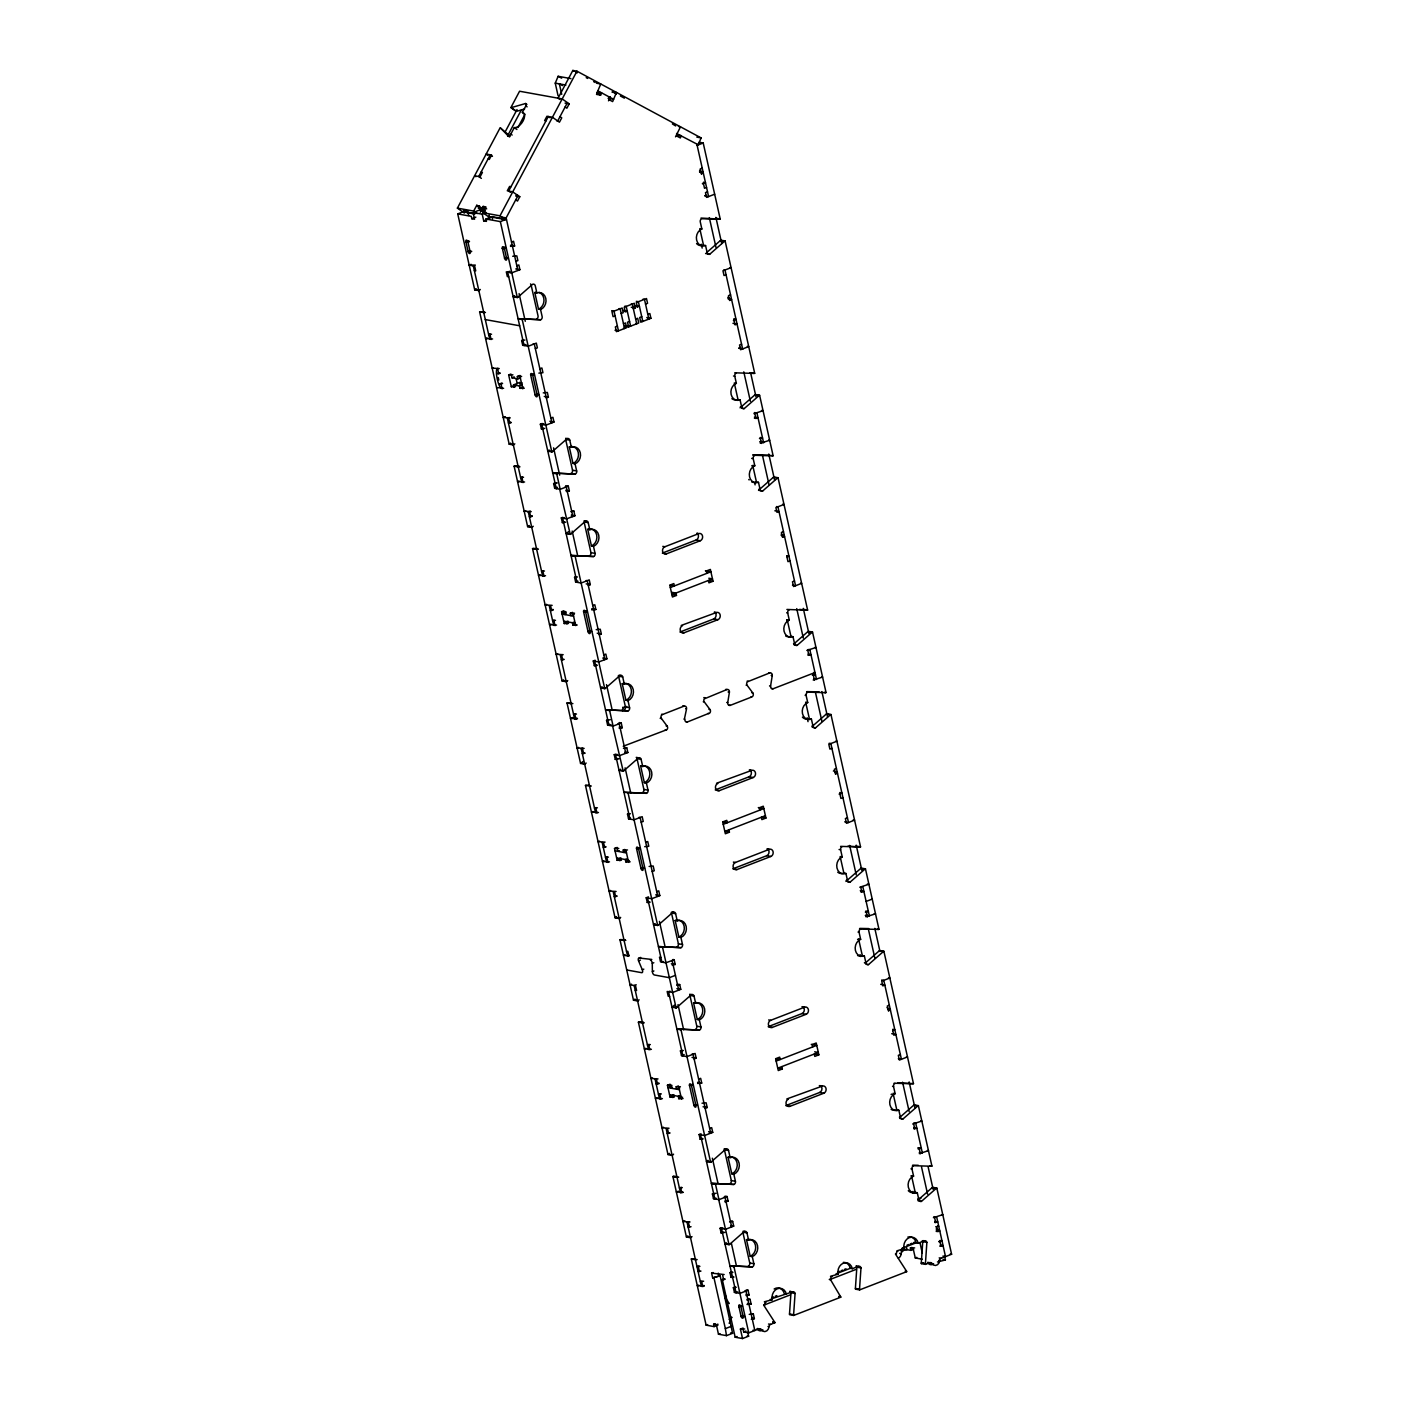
<?xml version="1.0" encoding="UTF-8"?>
<svg xmlns="http://www.w3.org/2000/svg" width="1409" height="1409" viewBox="0 0 1409 1409"><rect width="100%" height="100%" fill="white"/><g stroke="black" fill="none" stroke-linecap="round" stroke-linejoin="round"><path stroke-width="1.5" d="M829.267 1279.478L830.553 1279.724L840.521 1296.562A2.501 2.078 -79.8 0 1 840.75 1297.196L793.69 1315.442L789.568 1314.685A2.501 2.078 -79.8 0 1 789.498 1313.981L790.96 1292.705A2.501 2.078 -79.8 0 0 790.167 1291.401M793.69 1315.442A2.501 2.078 -79.8 0 1 793.619 1314.72L795.081 1293.462A2.501 2.078 -79.8 0 0 792.527 1291.877L789.692 1291.366M895.419 1253.992L906.427 1271.024A2.501 2.078 -79.8 0 1 906.656 1271.675L859.596 1289.904L855.474 1289.165A2.501 2.078 -79.8 0 1 855.404 1288.442L856.848 1267.184A2.501 2.078 -79.8 0 0 856.232 1266.004M859.596 1289.904A2.501 2.078 -79.8 0 1 859.525 1289.2L860.987 1267.924A2.501 2.078 -79.8 0 0 858.416 1266.339L856.355 1265.969M918.228 1199.834L932.142 1187.646A2.501 2.078 -79.8 0 1 932.688 1187.329L936.826 1188.069L951.603 1254.257L941.247 1258.272A2.501 2.078 -79.8 0 0 939.68 1260.579A5.02 4.157 -79.8 0 1 932.036 1263.556A2.501 2.078 -79.8 0 0 929.764 1262.711L925.484 1264.366L921.363 1263.626A2.501 2.078 -79.8 0 1 921.292 1262.922L922.754 1241.646A2.501 2.078 -79.8 0 0 922.279 1240.642M925.484 1264.366A2.501 2.078 -79.8 0 1 925.431 1263.662L926.875 1242.386A2.501 2.078 -79.8 0 0 924.322 1240.818L923.282 1240.624M813.944 672.357L814.966 672.551L773.171 688.737A2.501 2.078 -79.8 0 1 770.582 686.06L772.238 675.633A2.501 2.078 -79.8 0 0 769.649 672.956L747.404 681.815A2.501 2.078 -79.8 0 0 747.069 685.232L752.829 692.946A2.501 2.078 -79.8 0 1 752.247 696.768L730.32 705.345A2.501 2.078 -79.8 0 1 727.731 702.668L729.404 692.224A2.501 2.078 -79.8 0 0 726.938 689.512L704.201 698.917A2.501 2.078 -79.8 0 0 704.148 701.717L710.154 709.766A2.501 2.078 -79.8 0 1 709.837 712.954L687.363 721.989A2.501 2.078 -79.8 0 1 684.897 719.259L684.122 719.118M596.694 93.963L597.469 92.096L601.59 92.853L600.621 95.125L596.5 94.385M558.052 95.706L555.252 83.149L558.14 76.297L570.927 78.605M609.886 97.291L608.917 99.581L612.633 101.589L616.49 92.448L612.122 92.272M608.512 100.832L610.203 96.834M559.813 99.423L558.07 98.19L572.829 70.45L576.95 71.19L701.118 137.906L698.23 144.775L676.567 133.485M474.851 214.045L462.645 211.826L457.397 208.127L500.142 127.779L510.128 136.197M505.373 131.495L517.033 109.567M507.557 135.898L521.171 110.307M500.477 127.937L508.297 136.039A2.501 1.303 -54.8 0 0 510.815 134.119L514.285 127.62A8.771 4.562 -54.8 0 0 523.126 120.892A8.771 4.562 -54.8 0 0 522.352 112.438L525.821 105.922A2.501 1.303 -54.8 0 0 525.592 103.509L511.291 107.612L516.539 111.329L524.588 109.004M517.913 127.567L524.993 114.288L522.352 112.438M457.397 208.127L473.671 211.068L476.77 205.274L484.766 209.465M483.622 211.632L478.373 207.933L479.518 205.767M480.258 212.283L482.019 208.972L476.77 205.274M478.373 207.933L482.037 208.585L483.181 206.418L485.929 206.929L482.847 212.724L488.095 216.44L505.267 219.54L518.036 195.499L516.328 195.182M482.847 212.724L500.001 215.824L576.95 71.19M567.44 102.646L557.7 120.963L556.661 120.769M512.453 191.73L519.798 196.732L517.49 201.064L515.729 199.831M516.099 111.346L510.851 107.648L519.569 91.233L562.191 98.929L569.183 103.879L566.876 108.211L565.132 106.978M684.387 719.171L686.553 708.833A2.501 2.078 -79.8 0 0 683.964 706.156L662.054 714.715A2.501 2.078 -79.8 0 0 661.385 718.431L667.232 726.251A2.501 2.078 -79.8 0 1 666.897 729.668L623.236 746.242M473.477 213.305L463.808 211.544L457.731 213.904L474.71 289.867A2.501 2.078 -79.8 0 0 475.256 289.55L476.189 288.722M474.71 289.867L478.831 290.606A2.501 2.078 -79.8 0 0 479.377 290.289L480.31 289.479M522.845 319.42A2.501 2.078 -79.8 0 0 522.228 319.544L518.107 318.804A2.501 2.078 -79.8 0 1 518.706 318.681L540.651 319.755A2.501 2.078 -79.8 0 0 542.148 316.602L540.563 309.504A8.771 7.292 -79.8 0 0 545.811 298.461A8.771 7.292 -79.8 0 0 536.864 292.931L535.279 285.833A2.501 2.078 -79.8 0 0 532.708 284.248L517.878 297.246A2.501 2.078 -79.8 0 1 517.314 297.563L513.193 296.823A2.501 2.078 -79.8 0 0 513.757 296.489L514.69 295.679M706.525 252.704L720.422 240.516A2.519 2.078 -79.8 0 1 720.985 240.199L725.107 240.939L754.696 373.297A2.501 2.078 -79.8 0 1 754.097 373.42L734.723 372.804M705.592 253.514L709.713 254.254L724.543 241.256A2.519 2.078 -79.8 0 1 725.107 240.939M483.551 311.776L480.222 311.724A2.501 2.078 -79.8 0 0 479.624 311.847L509.195 444.205A2.501 2.078 -79.8 0 0 509.759 443.888L510.692 443.078M509.195 444.205L513.334 444.945A2.501 2.078 -79.8 0 0 513.88 444.628L514.813 443.817M557.33 473.759A2.501 2.078 -79.8 0 0 556.731 473.882L552.61 473.142A2.501 2.078 -79.8 0 1 553.209 473.019L575.154 474.111A2.501 2.078 -79.8 0 0 576.651 470.941L575.066 463.843A8.771 7.292 -79.8 0 0 580.314 452.8A8.771 7.292 -79.8 0 0 571.367 447.269L569.764 440.172A2.501 2.078 -79.8 0 0 567.211 438.586L552.381 451.584A2.501 2.078 -79.8 0 1 551.817 451.902L547.696 451.162A2.501 2.078 -79.8 0 0 548.26 450.827L549.175 450.017M519.164 466.15L514.725 466.062A2.501 2.078 -79.8 0 0 514.109 466.185L527.635 526.649A2.501 2.078 -79.8 0 0 528.181 526.332L529.115 525.504M527.635 526.649L531.757 527.389A2.501 2.078 -79.8 0 0 532.32 527.072L533.236 526.262M575.77 556.203A2.501 2.078 -79.8 0 0 575.154 556.326L571.032 555.586A2.501 2.078 -79.8 0 1 571.649 555.463L593.576 556.537A2.501 2.078 -79.8 0 0 595.074 553.385L593.488 546.287A8.771 7.292 -79.8 0 0 598.737 535.244A8.771 7.292 -79.8 0 0 589.79 529.714L588.205 522.616A2.501 2.078 -79.8 0 0 585.651 521.031L570.804 534.029A2.501 2.078 -79.8 0 1 570.258 534.346L566.119 533.606A2.501 2.078 -79.8 0 0 566.682 533.271L568.532 531.651M740.095 407.853L754.925 394.855A2.501 2.078 -79.8 0 1 755.488 394.538L759.61 395.277L773.118 455.741A2.501 2.078 -79.8 0 1 772.519 455.864L753.163 455.248M741.891 408.187L744.216 408.592L759.046 395.612A2.501 2.078 -79.8 0 1 759.61 395.277M758.518 490.297L773.347 477.299A2.501 2.078 -79.8 0 1 773.911 476.982L778.032 477.721L807.621 610.079A2.501 2.078 -79.8 0 1 807.022 610.203L786.891 609.445M758.782 490.35L762.639 491.036L777.486 478.038A2.501 2.078 -79.8 0 1 778.032 477.721M537.604 548.594L533.148 548.506A2.501 2.078 -79.8 0 0 532.549 548.629L562.121 680.987A2.501 2.078 -79.8 0 0 562.684 680.67L563.618 679.86M562.121 680.987L566.259 681.727A2.501 2.078 -79.8 0 0 566.805 681.41L567.739 680.6M610.256 710.541A2.501 2.078 -79.8 0 0 609.657 710.664L605.535 709.925A2.501 2.078 -79.8 0 1 606.134 709.801L628.079 710.893A2.501 2.078 -79.8 0 0 629.576 707.723L627.991 700.625A8.771 7.292 -79.8 0 0 633.24 689.582A8.771 7.292 -79.8 0 0 624.293 684.052L622.708 676.954A2.501 2.078 -79.8 0 0 620.136 675.369L605.306 688.367A2.501 2.078 -79.8 0 1 604.743 688.684L600.621 687.944A2.501 2.078 -79.8 0 0 601.185 687.61L602.101 686.799M570.98 702.915L567.651 702.844A2.501 2.078 -79.8 0 0 567.034 702.968L580.561 763.431A2.501 2.078 -79.8 0 0 581.107 763.097L582.974 761.476M580.561 763.431L584.682 764.171A2.501 2.078 -79.8 0 0 585.246 763.854L586.162 763.044M646.502 793.32L624.574 792.245A2.501 2.078 -79.8 0 0 623.958 792.369L646.502 793.32A2.501 2.078 -79.8 0 0 648.017 790.167L646.414 783.069A8.771 7.292 -79.8 0 0 651.663 772.026A8.771 7.292 -79.8 0 0 642.715 766.496L641.13 759.398A2.501 2.078 -79.8 0 0 638.576 757.813L623.729 770.811A2.501 2.078 -79.8 0 1 623.183 771.128L619.044 770.388A2.501 2.078 -79.8 0 0 619.608 770.054L620.541 769.244M793.954 643.825L807.85 631.637A2.501 2.078 -79.8 0 1 808.414 631.32L812.535 632.06L826.044 692.524A2.501 2.078 -79.8 0 1 825.445 692.647L806.6 692.118M794.042 644.829L797.142 645.375L811.971 632.394A2.501 2.078 -79.8 0 1 812.535 632.06M812.377 726.269L826.273 714.081A2.501 2.078 -79.8 0 1 826.836 713.764L830.958 714.504L860.547 846.862A2.501 2.078 -79.8 0 1 859.948 846.985L840.592 846.369M812.218 727.22L815.564 727.819L830.412 714.821A2.501 2.078 -79.8 0 1 830.958 714.504M589.42 785.341L586.074 785.289A2.501 2.078 -79.8 0 0 585.475 785.412L615.064 917.77A2.501 2.078 -79.8 0 0 615.61 917.453L616.543 916.625M615.064 917.77L619.185 918.509A2.501 2.078 -79.8 0 0 619.731 918.192L620.664 917.382M663.199 947.324A2.501 2.078 -79.8 0 0 662.582 947.447L658.461 946.707A2.501 2.078 -79.8 0 1 659.06 946.584L681.005 947.676A2.501 2.078 -79.8 0 0 682.502 944.506L680.917 937.408A8.771 7.292 -79.8 0 0 686.165 926.365A8.771 7.292 -79.8 0 0 677.218 920.834L675.633 913.736A2.501 2.078 -79.8 0 0 673.062 912.151L658.232 925.149A2.501 2.078 -79.8 0 1 657.668 925.466L653.547 924.727A2.501 2.078 -79.8 0 0 654.111 924.392L655.044 923.582M625.032 939.715L620.576 939.627A2.501 2.078 -79.8 0 0 619.978 939.75L633.486 1000.214A2.501 2.078 -79.8 0 0 634.05 999.879L634.966 999.069M633.486 1000.214L637.608 1000.954A2.501 2.078 -79.8 0 0 638.171 1000.637L639.087 999.826M681.621 1029.768A2.501 2.078 -79.8 0 0 681.023 1029.891L676.901 1029.151A2.501 2.078 -79.8 0 1 677.5 1029.028L699.428 1030.102A2.501 2.078 -79.8 0 0 700.942 1026.95L699.34 1019.852A8.771 7.292 -79.8 0 0 704.588 1008.809A8.771 7.292 -79.8 0 0 695.641 1003.278L694.056 996.181A2.501 2.078 -79.8 0 0 691.502 994.595L676.655 1007.594A2.501 2.078 -79.8 0 1 676.109 1007.911L671.987 1007.171A2.501 2.078 -79.8 0 0 672.533 1006.836L674.4 1005.216M845.946 881.418L860.776 868.42A2.501 2.078 -79.8 0 1 861.339 868.103L865.461 868.842L878.969 929.306A2.501 2.078 -79.8 0 1 878.371 929.429L859.525 928.901M847.496 881.699L850.067 882.157L864.897 869.177A2.501 2.078 -79.8 0 1 865.461 868.842M865.302 963.051L879.216 950.864A2.501 2.078 -79.8 0 1 879.762 950.547L883.883 951.286L913.472 1083.644A2.501 2.078 -79.8 0 1 912.873 1083.768L894.028 1083.239M865.919 964.143L868.49 964.601L883.337 951.603A2.501 2.078 -79.8 0 1 883.883 951.286M643.455 1022.159L638.999 1022.071A2.501 2.078 -79.8 0 0 638.4 1022.194L667.989 1154.552A2.501 2.078 -79.8 0 0 668.535 1154.235L669.469 1153.407M667.989 1154.552L672.111 1155.292A2.501 2.078 -79.8 0 0 672.657 1154.975L673.59 1154.165M716.124 1184.106A2.501 2.078 -79.8 0 0 715.508 1184.229L711.386 1183.49A2.501 2.078 -79.8 0 1 712.003 1183.366L733.93 1184.458A2.501 2.078 -79.8 0 0 735.428 1181.288L733.842 1174.19A8.771 7.292 -79.8 0 0 739.091 1163.147A8.771 7.292 -79.8 0 0 730.144 1157.617L728.559 1150.519A2.501 2.078 -79.8 0 0 726.005 1148.934L711.158 1161.932A2.501 2.078 -79.8 0 1 710.612 1162.249L706.473 1161.509A2.501 2.078 -79.8 0 0 707.036 1161.175L707.97 1160.364M676.831 1176.48L673.502 1176.409A2.501 2.078 -79.8 0 0 672.903 1176.533L686.412 1236.996A2.501 2.078 -79.8 0 0 686.976 1236.662L687.891 1235.852M686.412 1236.996L690.533 1237.736A2.501 2.078 -79.8 0 0 691.097 1237.419L692.013 1236.609M734.547 1266.55A2.501 2.078 -79.8 0 0 733.948 1266.673L729.827 1265.934A2.501 2.078 -79.8 0 1 730.426 1265.81L752.371 1266.885A2.501 2.078 -79.8 0 0 753.868 1263.732L752.283 1256.634A8.771 7.292 -79.8 0 0 757.531 1245.591A8.771 7.292 -79.8 0 0 748.566 1240.061L746.981 1232.963A2.501 2.078 -79.8 0 0 744.428 1231.378L729.598 1244.376A2.501 2.078 -79.8 0 1 729.034 1244.693L724.913 1243.953A2.501 2.078 -79.8 0 0 725.459 1243.619L726.392 1242.808M899.805 1117.39L913.701 1105.202A2.501 2.078 -79.8 0 1 914.265 1104.885L918.386 1105.625L931.913 1166.088A2.501 2.078 -79.8 0 1 931.296 1166.212L912.451 1165.683M899.647 1118.341L902.993 1118.94L917.84 1105.959A2.501 2.078 -79.8 0 1 918.386 1105.625M918.069 1200.785L921.433 1201.384L936.263 1188.386A2.501 2.078 -79.8 0 1 936.826 1188.069M622.584 710.823A2.501 2.078 -79.8 0 1 623.553 707.758L626.723 706.455M457.731 213.904L471.275 216.352L471.804 218.73L474.551 219.223L473.054 212.53L479.148 210.17L484.643 211.174M473.054 212.53L482.213 214.186L486.281 212.618M471.804 218.73L475.855 217.145M485.929 219.011L492.023 216.651L506.43 219.24L500.354 221.6L485.929 219.011L486.457 221.372L483.71 220.878L482.213 214.186M483.71 220.878L489.804 218.518L489.046 215.172M697.138 145.356L703.214 142.996L720.193 218.959A2.501 2.078 -79.8 0 1 719.594 219.082L701.77 218.747A2.501 2.078 -79.8 0 0 700.273 221.9L701.858 228.998A8.771 7.292 -79.8 0 0 696.61 240.041A8.771 7.292 -79.8 0 0 705.574 245.571L707.159 252.669A2.501 2.078 -79.8 0 0 709.713 254.254M468.581 240.675L465.921 241.714L468.14 251.683A1.885 0.933 68.8 0 0 469.549 253.532A1.885 0.933 68.8 0 0 470.183 251.947L471.716 251.366L468.14 251.683L470.025 250.837M467.982 242.084L469.496 241.485L465.939 241.82A1.885 0.933 68.8 0 1 466.555 240.129A1.885 0.933 68.8 0 1 467.982 242.084L470.201 252.052M511.52 242.049L513.563 241.256L514.62 245.994L510.498 246.416M702.228 168.164L700.203 168.957L701.629 174.293M508.138 257.935L506.624 258.534A1.885 0.933 68.8 0 1 505.99 260.119A1.885 0.933 68.8 0 1 504.563 258.164L502.344 248.283L505.021 247.262M699.516 171.898L700.66 171.458L699.674 171.951M506.465 257.424L504.563 258.164L506.641 258.64L504.422 248.671A1.885 0.933 68.8 0 0 502.978 246.698A1.885 0.933 68.8 0 0 502.344 248.283L504.915 247.42M504.422 248.671L505.937 248.072M702.721 171.828L701.206 172.426A1.885 0.933 68.8 0 0 699.586 170.454M701.259 173.677L703.302 172.884L701.242 172.514M475.326 265.086L469.179 265.121L471.205 264.346M504.581 258.27L506.606 257.477M515.853 261.387L517.878 260.595L516.821 255.874L512.7 256.279M706.543 187.503L704.518 188.278L703.461 183.557L705.504 182.765L703.443 182.377M516.821 265.737L518.847 264.945L519.903 269.683L511.802 272.818L507.663 272.078L524.078 345.522L526.103 344.729M707.512 191.835L705.486 192.628L706.543 197.366L714.662 194.213M507.663 272.078L509.688 271.285M704.958 195.64L705.979 195.235M490.173 333.986L488.659 334.567L491.547 334.232M487.109 337.966L485.594 338.565L492.604 338.97M491.23 338.724L489.716 339.305L473.301 265.861M535.35 348.639L537.375 347.847L536.318 343.109L528.216 346.262L522.704 345.275L521.647 340.538L523.179 339.939M524.923 340.045L521.647 340.538M522.704 345.275L524.993 344.377M730.056 267.463L731.077 267.657L722.958 270.792L724.032 275.53L726.058 274.755M615.099 315.863L613.074 316.655L612.017 311.917L622.162 307.99L623.218 312.728L621.193 313.502M633.363 308.8L635.389 308.007L634.332 303.27L624.187 307.197L625.244 311.935L627.269 311.16L623.148 310.403M633.293 306.475L639.439 306.44L635.318 305.7M645.533 304.08L647.559 303.287L646.502 298.549L636.357 302.495L637.414 307.215M499.226 368.559L492.199 368.154L493.344 367.714M497.853 368.313C493.89 368.524 498.945 390.98 502.256 388.039M617.389 326.131L615.363 326.923L616.42 331.643L626.565 327.716L625.508 322.978L623.482 323.771M629.576 321.411L627.533 322.203L628.59 326.941L638.735 323.013L637.678 318.275L635.653 319.05M641.747 316.69L639.721 317.483L640.778 322.221L650.923 318.293L649.848 313.555L647.823 314.348M499.667 372.751L497.395 373.632L500.283 373.297M515.571 386.665L511.308 386.753L508.649 374.917L510.939 374.037M508.649 374.917L512.929 374.829M511.414 375.41L511.943 377.788L514.215 376.89M520.555 377.823L517.896 378.862L517.367 376.485L520.027 375.463M501.956 383.019L499.684 383.9L502.573 383.565M539.858 368.771L541.884 367.978L542.941 372.716L538.854 373.121M730.549 294.868L728.523 295.661L729.58 300.399L731.606 299.606L729.545 299.236A1.885 0.933 68.8 0 0 727.766 297.334M517.367 376.485L521.629 376.397M497.377 387.598L503.629 388.303M533.359 374.089L530.7 375.111L535.103 394.837A1.885 0.933 68.8 0 0 536.547 396.81A1.885 0.933 68.8 0 0 537.181 395.224L532.761 375.481A1.885 0.933 68.8 0 0 531.334 373.526A1.885 0.933 68.8 0 0 530.7 375.111L534.275 374.9M727.872 298.726L729.017 298.285M731.077 298.655L729.545 299.236L729.827 300.469M514.056 387.246L513.528 384.886L519.604 382.526L522.211 383.001M511.308 386.753L516.258 384.833M513.528 384.886L519.481 385.96L522.14 384.939M519.481 385.96L520.009 388.338L523.443 386.999M520.009 388.338L524.289 388.232M537.393 393.956L535.103 394.837L538.696 394.626M546.375 397.972L548.4 397.179L547.344 392.442L543.258 392.864M505.25 416.712L503.224 417.487L510.252 417.892M509.389 417.451L507.363 418.226L521.682 482.354L523.215 481.772M510.692 422.084L508.42 422.964L511.308 422.63M550.884 418.103L552.909 417.311L553.966 422.048L545.847 425.183L540.351 424.197L541.408 428.935L544.684 428.442M741.574 344.201L739.549 344.994L740.606 349.731L748.725 346.579L747.351 346.332M540.351 424.197L542.254 423.457M543.751 423.651L541.725 424.444L556.326 488.624M739.021 348.005L740.535 347.407M541.408 428.935L543.31 428.195M522.528 476.894L520.625 477.633L523.532 477.281M519.093 481.033L517.561 481.614L524.588 482.019M566.295 491.512L569.359 490.913L568.303 486.175L560.183 489.31L554.688 488.324L553.631 483.586L555.903 482.706M557.277 482.952L553.631 483.586M554.688 488.324L557.348 487.285M556.062 488.571L557.577 487.99M753.921 413.665L763.062 410.706L761.512 410.442M754.449 418.314L758.024 417.804L754.414 417.152M524.43 511.256L525.698 510.622M528.04 511.907L530.33 511.168M524.183 511.22L531.211 511.626M532.021 515.659L529.361 516.698L532.267 516.363M566.541 518.864L574.907 515.764L573.85 511.027L570.804 511.643M759.469 438.534L762.533 437.935L760.208 437.512M565.643 522.175L562.367 522.651L561.31 517.913L562.825 517.332M564.199 517.579L562.667 518.177L577.003 582.304M759.962 441.721L760.983 441.334M760.279 443.219L769.666 440.312L768.645 440.119M562.367 522.651L564.269 521.911M543.099 570.768L541.584 571.349L544.473 571.015M540.034 574.749L538.52 575.348L545.53 575.753M588.275 585.422L590.301 584.629L589.244 579.892L581.142 583.044L575.629 582.058L574.573 577.32L576.105 576.721M577.479 576.968L574.573 577.32M662.811 546.375L664.872 546.745L698.688 533.641A3.769 3.117 -79.8 0 1 702.527 536.019A3.769 3.117 -79.8 0 1 700.273 540.739L666.457 553.843L662.846 553.191M575.629 582.058L577.919 581.16M782.629 504.193L784.003 504.44L775.901 507.575L776.958 512.312L778.983 511.537L774.862 510.78M662.336 553.103L696.152 539.999L700.273 540.739M546.657 604.355L545.124 604.937L552.152 605.342M552.98 609.393L550.32 610.414L553.209 610.079M568.496 623.447L564.234 623.535L561.592 611.7L563.864 610.819M561.592 611.7L565.854 611.612M566.189 612.492L562.121 614.077L573.586 616.138M566.383 613.972L564.868 614.571L564.34 612.193M574.238 614.306L570.821 615.645L570.293 613.267L572.582 612.387M554.124 620.101L552.61 620.682L555.498 620.347M592.784 605.553L594.809 604.76L595.866 609.498L591.78 609.903M783.474 531.651L781.449 532.443L782.506 537.181L784.531 536.389L782.471 536.019A1.885 0.933 68.8 0 0 781.238 534.134M570.293 613.267L574.555 613.179M551.06 624.081L549.545 624.68L556.555 625.085M586.285 610.872L583.625 611.893L588.029 631.619A1.885 0.933 68.8 0 0 589.473 633.592A1.885 0.933 68.8 0 0 590.107 632.007L585.686 612.263A1.885 0.933 68.8 0 0 584.259 610.308A1.885 0.933 68.8 0 0 583.625 611.893L587.218 611.682M781.167 535.35L782.699 534.768M784.003 535.438L782.471 536.019L782.752 537.252M567.968 621.087L566.453 621.668L566.982 624.028M564.234 623.535L567.281 622.355M574.308 622.003L572.406 622.743L572.935 625.12L577.214 625.015M572.935 625.12L575.594 624.081M670.314 587.518L710.893 571.79L705.381 570.804M671.899 594.616L712.478 578.888L708.815 578.236M671.829 592.308L675.95 593.048L676.479 595.408L672.428 596.993L669.786 585.14L673.837 583.573L674.365 585.933L670.244 585.193M706.825 573.357L706.296 570.997L710.365 569.43L713.007 581.265L708.938 582.833L708.41 580.473M590.706 630.598L588.046 631.619L591.621 631.408M599.301 634.755L601.326 633.962L600.269 629.224L596.183 629.647M790.009 560.87L787.983 561.645L786.927 556.907L788.952 556.132L786.891 555.762M557.682 653.688L556.15 654.269L563.177 654.674M562.86 659.165L561.346 659.747L564.234 659.412M603.809 654.868L605.835 654.093L606.892 658.831L598.772 661.966L593.277 660.98L594.334 665.717L597.24 665.365M794.5 580.984L792.474 581.776L793.531 586.514L801.651 583.361L800.611 583.185M681.216 625.437L716.318 612.563A3.769 3.117 -79.8 0 1 720.158 614.94A3.769 3.117 -79.8 0 1 717.921 619.678L684.105 632.764L679.983 632.025L713.782 618.921L717.921 619.678M593.277 660.98L595.179 660.24M594.334 665.717L596.623 664.837M575.453 713.676L573.551 714.416L576.457 714.064M572.776 717.516L570.486 718.396L577.514 718.801M577.144 718.167L574.625 719.136L560.289 655.009M619.22 728.294L622.285 727.696L621.228 722.958L613.109 726.093L607.614 725.107L606.557 720.369L608.072 719.788M610.22 719.735L606.557 720.369M607.614 725.107L609.516 724.367M594.651 661.226L608.987 725.353L611.013 724.561M806.846 650.447L815.987 647.488L814.948 647.312M807.903 655.185L810.95 654.586L808.114 654.075M577.373 748.038L578.623 747.404M580.966 748.69L582.745 748.161M577.109 748.003L584.136 748.408M584.189 752.741L582.287 753.48L585.193 753.146M619.467 755.647L627.85 752.547L626.776 747.809L623.465 748.373M812.394 675.316L815.459 674.717L812.623 674.207M618.938 758.799L615.293 759.433L614.236 754.696L615.751 754.114M629.946 819.087L615.61 754.96L617.124 754.361M813.204 680.001L822.609 677.095L821.57 676.901M615.293 759.433L617.952 758.412M596.025 807.551L594.51 808.132L597.398 807.797M592.96 811.531L591.445 812.13L598.455 812.535M641.201 822.204L643.244 821.412L642.169 816.674L634.068 819.827L628.555 818.84L627.498 814.103L629.03 813.504M630.404 813.75L627.498 814.103M716.512 783.281L751.613 770.424A3.769 3.117 -79.8 0 1 755.453 772.801A3.769 3.117 -79.8 0 1 753.199 777.521L719.383 790.625L715.261 789.885L749.077 776.782L753.199 777.521M628.555 818.84L630.457 818.101M831.909 748.32L829.883 749.095L828.827 744.357L836.928 741.222L835.907 741.028M599.582 841.138L598.05 841.719L605.077 842.124M605.148 846.474L603.246 847.196L606.134 846.862M621.422 860.23L617.16 860.318L614.518 848.482L617.177 847.443M614.518 848.482L618.78 848.394M619.308 850.754L617.794 851.353L617.265 848.975M626.406 851.388L623.747 852.427L623.218 850.05L624.733 849.468M607.05 856.883L605.535 857.465L608.424 857.13M645.709 842.335L647.735 841.543L648.792 846.281L644.706 846.686M836.4 768.433L834.375 769.226L835.678 774.034M623.218 850.05L627.498 849.962M603.985 860.864L602.471 861.463L609.498 861.868M638.841 847.795L636.551 848.676L640.972 868.402A1.885 0.933 68.8 0 0 642.398 870.375A1.885 0.933 68.8 0 0 643.032 868.789L638.612 849.046A1.885 0.933 68.8 0 0 637.185 847.091A1.885 0.933 68.8 0 0 636.551 848.676L640.144 848.465M833.406 771.128A1.885 0.933 68.8 0 1 834.463 771.093A1.885 0.933 68.8 0 1 835.396 772.801L836.928 772.22M835.431 773.964L837.474 773.171L835.396 772.801M620.893 857.87L619.379 858.451L619.907 860.811M617.16 860.318L620.576 858.997M627.234 858.786L625.332 859.525L625.86 861.903L630.14 861.797M625.86 861.903L629.295 860.564M723.24 824.3L763.819 808.572L758.306 807.586M724.825 831.398L765.404 815.67M728.876 829.831L729.422 832.191L725.353 833.776L722.711 821.923L726.762 820.355L727.291 822.715L723.169 821.975M759.75 810.14L759.222 807.78L763.291 806.212L765.932 818.048L761.882 819.615L761.336 817.255M643.244 867.521L640.972 868.402L644.547 868.191M652.226 871.537L654.269 870.744L653.195 866.007L649.109 866.429M842.934 797.653L840.909 798.427L839.852 793.69L841.877 792.915L839.817 792.545A1.885 0.933 68.8 0 1 839.077 794.095M610.608 890.47L609.093 891.052L616.103 891.457M616.543 895.648L614.271 896.529L617.16 896.194M656.735 891.668L658.76 890.875L659.817 895.613L651.698 898.748L646.203 897.762L647.259 902.5L650.165 902.147M847.425 817.766L845.4 818.559L846.457 823.296L854.576 820.144L853.202 819.897M733.385 862.079L735.445 862.449L769.261 849.345A3.769 3.117 -79.8 0 1 773.083 851.723A3.769 3.117 -79.8 0 1 770.846 856.461L737.03 869.547L733.42 868.895M646.203 897.762L648.492 896.881M732.909 868.807L766.725 855.703L770.846 856.461M647.259 902.5L648.792 901.901M623.676 955.232L624.944 954.597M629.066 955.337L627.551 955.936L613.214 891.791M626.723 969.973L641.711 972.686A2.501 1.25 68.8 0 0 642.293 969.727L638.541 960.832A2.501 1.25 68.8 0 1 639.175 958.032L640.69 957.433M638.541 960.832L640.443 960.093M639.175 958.032L651.803 959.441M675.439 975.327L669.345 977.687L654.357 974.975A2.501 1.25 68.8 0 1 652.367 971.558L652.279 963.316L653.811 962.734M642.293 969.727L643.807 969.145M663.428 961.554L661.913 962.136L647.576 898.009M665.788 962.84L674.154 959.74L675.21 964.478L672.146 965.077M859.772 887.23L868.913 884.271L867.363 884.007M652.367 971.558L653.882 970.96M860.829 891.967L863.893 891.369L860.283 890.717M630.299 984.821L631.549 984.186M636.181 984.732L634.156 985.525L648.492 1049.652M866.13 901.443L872.224 899.083M669.592 996.462L668.218 996.216L667.162 991.478L672.657 992.482L680.776 989.329L679.719 984.592L676.655 985.208M865.32 912.099L868.384 911.5L865.813 911.024M682.872 1055.869L668.535 991.742L670.05 991.143M865.831 915.286L866.834 914.899M865.866 916.748L875.535 913.877L874.232 913.648M648.95 1044.333L647.436 1044.914L650.324 1044.58M645.886 1048.314L644.371 1048.912L651.398 1049.318M694.126 1058.987L696.169 1058.194L695.113 1053.456L686.993 1056.609L681.498 1055.623L680.424 1050.885L681.956 1050.286M683.33 1050.533L680.424 1050.885M768.662 1019.94L770.723 1020.31L804.539 1007.206A3.769 3.117 -79.8 0 1 808.379 1009.584A3.769 3.117 -79.8 0 1 806.124 1014.304L772.308 1027.408L768.698 1026.756M681.498 1055.623L684.158 1054.584M768.187 1026.668L802.003 1013.564L806.124 1014.304M652.508 1077.92L650.993 1078.501L658.003 1078.907M658.831 1082.957L656.171 1083.979L659.06 1083.644M674.347 1097.012L670.085 1097.1L667.443 1085.265L670.103 1084.226M667.443 1085.265L671.706 1085.177M672.04 1086.057L667.972 1087.642L679.437 1089.703M672.234 1087.537L670.719 1088.135L670.191 1085.758M679.719 1088.03L676.672 1089.21L676.144 1086.832L678.433 1085.952M659.976 1093.666L658.461 1094.247L661.349 1093.912M698.635 1079.118L700.66 1078.325L701.717 1083.063L697.631 1083.468M889.326 1005.216L887.3 1006.008L888.603 1010.817M676.144 1086.832L680.424 1086.744M656.911 1097.646L655.396 1098.245L662.424 1098.65M692.524 1084.278L689.477 1085.458L693.897 1105.184A1.885 0.933 68.8 0 0 695.324 1107.157A1.885 0.933 68.8 0 0 695.958 1105.572L691.537 1085.828A1.885 0.933 68.8 0 0 690.111 1083.873A1.885 0.933 68.8 0 0 689.477 1085.458L693.069 1085.247M887.001 1007.646A1.885 0.933 68.8 0 1 888.339 1009.584L889.854 1009.003M888.357 1010.746L890.4 1009.954L888.339 1009.584M673.819 1094.652L672.304 1095.233L672.833 1097.593M670.085 1097.1L672.745 1096.079M680.547 1095.427L678.257 1096.308L678.786 1098.685L683.066 1098.58M678.786 1098.685L682.59 1097.206M776.165 1061.083L816.744 1045.355L811.249 1044.368M777.75 1068.181L818.33 1052.453L814.666 1051.801M781.819 1066.613L782.347 1068.973L778.279 1070.558L775.637 1058.705L779.688 1057.137L780.216 1059.498L776.095 1058.758M812.676 1046.922L812.148 1044.562L816.216 1042.995L818.858 1054.83L814.807 1056.398L814.279 1054.038M695.412 1104.603L693.897 1105.184L697.473 1104.973M705.152 1108.319L707.195 1107.527L706.138 1102.789L702.034 1103.212M663.533 1127.253L662.019 1127.834L669.028 1128.239M668.711 1132.73L667.197 1133.312L670.085 1132.977M709.66 1128.433L711.686 1127.658L712.743 1132.396L704.623 1135.531L699.128 1134.544L700.185 1139.282L703.091 1138.93M900.369 1054.548L898.326 1055.341L899.382 1060.079L907.502 1056.926L906.48 1056.75M786.821 1098.95L822.187 1086.128A3.769 3.117 -79.8 0 1 826.026 1088.505A3.769 3.117 -79.8 0 1 823.772 1093.243L789.956 1106.329L785.835 1105.589L819.651 1092.486L823.772 1093.243M699.128 1134.544L701.03 1133.805M700.185 1139.282L702.475 1138.402M681.322 1187.241L679.42 1187.981L682.308 1187.628M676.602 1192.014L678.381 1191.186M680.212 1192.666L682.502 1191.926M676.338 1191.961L683.365 1192.366M724.825 1201.807L728.136 1201.261L727.079 1196.523L718.96 1199.658L713.465 1198.672L712.408 1193.934L713.923 1193.353M716.071 1193.3L712.408 1193.934M713.465 1198.672L714.997 1198.073M700.502 1134.791L714.839 1198.918L716.371 1198.337M912.697 1124.012L921.838 1121.053L920.817 1120.877M913.754 1128.75L916.819 1128.151L913.719 1127.587M684.862 1220.828L682.96 1221.568L689.987 1221.973M688.614 1221.726L687.081 1222.307L701.418 1286.435L703.954 1285.448M689.67 1226.446L688.138 1227.045L691.044 1226.711M724.79 1232.364L721.144 1232.998L720.087 1228.261L725.582 1229.264L733.702 1226.112L732.645 1221.374L729.58 1221.99M917.999 1148.828L921.31 1148.282L917.964 1147.683M720.087 1228.261L721.602 1227.679M722.976 1227.926L721.461 1228.525L736.044 1292.687M919.302 1153.619L928.461 1150.66L927.421 1150.466M721.144 1232.998L723.416 1232.118M698.917 1265.969L697.015 1266.709L699.903 1266.356M699.586 1270.848L698.071 1271.446L700.96 1271.094M717.938 1325.129L714.134 1326.609L713.606 1324.231L716.353 1324.724L718.467 1334.2L726.498 1335.644L732.574 1333.301L720.14 1275.761L712.672 1277.875L711.615 1273.137L713.148 1272.538M701.876 1281.116L700.361 1281.697L703.637 1281.204M712.672 1277.875L720.14 1275.761M711.615 1273.137L724.138 1274.529M918.034 1198.619L920.922 1198.284M733.966 1277.065L731.06 1277.399L730.003 1272.662L731.905 1271.922M697.561 1285.73L698.811 1285.096M732.909 1272.327L730.003 1272.662M697.296 1285.695L704.324 1286.1M747.721 1332.192L748.619 1336.19L742.543 1338.55L735.181 1337.229L722.306 1279.601L724.578 1278.72M722.306 1279.601L725.195 1279.266M731.06 1277.399L733.349 1276.519M746.03 1295.575L749.095 1294.977L748.038 1290.239L739.919 1293.392L734.424 1292.405L733.367 1287.667L734.882 1287.069M736.255 1287.315L733.367 1287.667M734.424 1292.405L736.326 1291.666M735.797 1292.652L737.823 1291.859M933.392 1217.693L942.533 1214.734M934.695 1222.484L937.76 1221.885L934.924 1221.374M747.017 1304.487L751.12 1304.065L750.064 1299.327L746.735 1299.873M935.682 1226.816L938.729 1226.217L937.707 1226.041M739.021 1307.076L740.905 1305.667M936.175 1230.022L937.954 1229.335M742.455 1306.249L738.88 1306.46A1.885 0.933 68.8 0 1 739.514 1304.875A1.885 0.933 68.8 0 1 740.94 1306.83L743.212 1316.992A1.796 0.898 68.8 0 1 742.49 1318.208A1.796 0.898 68.8 0 1 741.204 1316.605M936.298 1228.63A1.885 0.933 68.8 0 1 937.725 1230.585L939.257 1229.987M771.921 1297.513L773.559 1296.879M775.214 1296.245L776.852 1295.593M837.809 1271.992L839.465 1271.341M841.103 1270.707L842.758 1270.073M844.414 1269.439L846.052 1268.787M907.009 1245.169L908.664 1244.534M910.302 1243.9L911.958 1243.266M913.596 1242.615L915.251 1241.981M772.202 1298.57L792.527 1291.877M852.339 1268.699L850.279 1268.329L836.065 1273.824L838.126 1274.212A8.771 7.292 -79.8 0 1 843.375 1263.168A8.771 7.292 -79.8 0 1 852.339 1268.699L858.416 1266.339M918.228 1243.161L916.167 1242.791L901.971 1248.304L904.032 1248.673A8.771 7.292 -79.8 0 1 909.281 1237.63A8.771 7.292 -79.8 0 1 918.228 1243.161L924.322 1240.818M695.271 1258.906L691.925 1258.853A2.501 2.078 -79.8 0 0 691.326 1258.977L706.12 1325.147L707.635 1324.566M764.347 1301.775L772.238 1299.732A8.771 7.292 -79.8 0 1 777.486 1288.707A8.771 7.292 -79.8 0 1 786.433 1294.237M830.5 1276.29L838.126 1274.212M896.917 1250.84L904.032 1248.673M713.606 1324.231L715.138 1323.65M913.596 1249.325L910.919 1250.364L910.39 1247.987L911.922 1247.405M764.013 1305.069L790.502 1294.801M829.919 1279.531L856.39 1269.28M900.95 1250.981L907.026 1249.66L906.551 1247.476M716.353 1324.724L717.885 1324.143M910.39 1247.987L914.67 1247.898M743.107 1315.53L741.081 1316.323L743.142 1316.693M743.424 1315.724L741.152 1316.622L738.88 1306.46M743.212 1316.992L744.727 1316.393M751.314 1319.264L754.379 1318.665L753.322 1313.928L749.218 1314.35M938.94 1241.417L942.022 1240.818L939.962 1240.448M726.498 1335.644L725.353 1328.634L731.43 1326.274M939.733 1246.12L943.061 1245.556L940.472 1245.098M718.467 1334.2L719.999 1333.619M913.138 1248.48L915.269 1257.955L916.783 1257.374M742.543 1338.55L740.412 1329.074L743.089 1328.053M740.412 1329.074L744.692 1328.986M743.159 1329.568L743.688 1331.945L745.977 1331.065M921.363 1263.626L923.511 1262.799M735.181 1337.229L737.083 1336.489M743.688 1331.945L748.743 1332.861L759.099 1328.846A2.501 2.078 -79.8 0 1 761.371 1329.673A5.02 4.157 -79.8 0 0 769.015 1326.714A2.501 2.078 -79.8 0 1 770.582 1324.39L774.862 1322.734A2.501 2.078 -79.8 0 0 774.615 1322.082L763.625 1305.069M937.478 1261.971L945.404 1259.945L944.523 1255.947M723.962 269.823L725.371 269.859M738.862 348.252L743.019 348.798M754.396 412.608L757.355 412.925M760.156 442.056L763.96 442.514M808.097 649.531L810.281 649.708M726.938 689.512L725.776 689.371M687.363 721.989L686.201 721.707M700.995 218.06L719.594 219.082M480.222 311.724L485.453 312.481M518.706 318.681L540.651 319.755M752.811 454.825L770.036 455.177M514.725 466.062L519.956 466.819M553.209 473.019L575.154 474.111M533.148 548.506L538.379 549.263M571.649 555.463L593.576 556.537M799.555 609.393L807.022 610.203M806.846 691.625L819.105 691.854M567.651 702.844L572.882 703.602M606.134 709.801L628.079 710.893M585.475 785.412L591.304 786.046M848.024 846.087L859.948 846.985M859.772 928.408L868.684 928.584M620.576 939.627L625.807 940.384M659.06 946.584L681.005 947.676M638.999 1022.071L644.23 1022.828M677.5 1029.028L699.428 1030.102M897.621 1082.816L913.472 1083.644M912.697 1165.19L918.263 1165.296M673.502 1176.409L678.733 1177.167M712.003 1183.366L733.93 1184.458M691.925 1258.853L697.173 1259.611M730.426 1265.81L752.371 1266.885M570.258 534.346L559.672 489.222M623.183 771.128L612.598 726.005M596.5 83.219L600.762 83.994L596.905 93.135L600.621 95.125M615.064 93.505L616.085 93.699M555.252 83.149L565.907 85.068M565.062 103.121L569.183 103.879M675.668 125.947L672.357 123.922M678.433 126.458L680.494 126.828L675.527 136.849M696.839 137.131L701.118 137.906M699.093 142.256L703.214 142.996M560.007 116.63L561.751 117.863L559.443 122.196L552.434 117.264L546.939 116.26L544.631 120.61L546.005 120.857M704.905 195.921L708.586 196.573L696.839 144.017M487.954 159.164L489.328 159.411L491.635 155.06L486.14 154.074L487.901 155.307M481.033 172.162L482.424 172.409L480.117 176.759L474.604 175.755L475.925 176.689M720.193 218.959L716.071 218.219A2.501 2.078 -79.8 0 1 715.473 218.342M510.974 186.71L509.6 186.464L507.293 190.796L512.788 191.8M701.858 228.998L699.797 228.628L703.514 245.201L705.574 245.571M515.676 195.992L519.798 196.732M720.422 240.516L724.543 241.256M510.481 245.254L514.62 245.994M502.379 248.407L504.44 248.777M515.782 268.925L519.903 269.683M469.179 265.121L474.674 266.125L475.731 270.845L474.357 270.598M517.314 297.563L511.802 272.818L506.289 271.831L507.346 276.569L508.719 276.816M643.103 299.095L644.477 299.342L648.88 319.068L647.506 318.821M636.322 301.332L638.383 301.702L642.803 321.428L640.391 321.005M733.966 318.98L736.026 319.35L734.001 320.125L735.058 324.863L737.083 324.088L732.962 323.33M631.267 303.868L632.306 304.062L636.709 323.788L635.688 323.612M624.839 306.176L626.212 306.422L630.633 326.148L627.886 325.655M631.267 307.268L635.389 308.007M540.563 309.504L538.502 309.135L534.804 292.561L536.864 292.931M619.097 308.589L620.136 308.782L624.539 328.508L623.518 328.315M611.647 310.702L614.042 311.142L618.463 330.868L615.011 330.252M646.784 317.536L650.923 318.293M475.256 289.55L479.377 290.289M513.757 296.489L517.878 297.246M624.469 326.183L628.59 326.941M479.624 311.847L483.745 312.587A2.501 2.078 -79.8 0 1 484.344 312.463M485.295 319.579L519.674 325.778M751.349 372.698L754.696 373.297M749.975 372.68L754.097 373.42M733.49 376.009L734.776 376.238L736.361 383.336A8.771 7.292 -79.8 0 0 731.112 394.379A8.771 7.292 -79.8 0 0 740.077 399.909L741.662 407.025A2.501 2.078 -79.8 0 0 744.216 408.592M533.271 343.708L534.293 343.902L551.941 422.823L550.901 422.647M736.361 383.336L734.3 382.966L737.999 399.54L740.077 399.909M754.925 394.855L759.046 395.612M740.377 406.778L741.662 407.025M511.943 377.788L517.896 378.862M544.279 396.44L548.4 397.179M771.322 455.424L773.118 455.741M549.845 421.291L553.966 422.048M751.666 458.401L753.199 458.682L754.801 465.78A8.771 7.292 -79.8 0 0 749.553 476.823A8.771 7.292 -79.8 0 0 758.5 482.354L760.085 489.451A2.501 2.078 -79.8 0 0 762.639 491.036M754.801 465.78L752.723 465.41L756.439 481.984L758.5 482.354M565.661 438.305L567.211 438.586M569.764 440.172L565.643 439.414L572.53 470.201A2.501 2.078 -79.8 0 1 571.032 473.354M773.347 477.299L777.486 478.038M575.066 463.843L573.005 463.473L569.306 446.9L571.367 447.269M509.759 443.888L513.88 444.628M548.26 450.827L552.381 451.584M758.799 489.222L760.085 489.451M776.553 506.553L777.927 506.8L795.557 585.721L792.474 585.158M572.53 470.201L576.651 470.941M514.109 466.185L518.248 466.925A2.501 2.078 -79.8 0 1 518.847 466.802M565.713 485.7L568.303 486.175M565.238 486.774L566.277 486.95L572.882 516.557L571.508 516.31M565.749 490.262L569.359 490.913M572.301 510.762L573.85 511.027M696.874 533.307L698.688 533.641M571.314 515.113L574.907 515.764M584.101 520.749L585.651 521.031M561.31 517.913L566.805 518.917M588.205 522.616L584.083 521.858L590.952 552.645A2.501 2.078 -79.8 0 1 589.455 555.798M593.488 546.287L591.428 545.917L587.729 529.344L589.79 529.714M528.181 526.332L532.32 527.072M566.682 533.271L570.804 534.029M590.952 552.645L595.074 553.385M532.549 548.629L536.67 549.369A2.501 2.078 -79.8 0 1 537.269 549.246M708.886 580.526L713.007 581.265M803.764 609.375L807.621 610.079M786.68 612.827L787.701 613.021L789.287 620.119A8.771 7.292 -79.8 0 0 784.038 631.162A8.771 7.292 -79.8 0 0 793.003 636.692L794.588 643.807A2.501 2.078 -79.8 0 0 797.142 645.375M672.357 594.668L676.479 595.408M586.197 580.49L587.218 580.684L604.866 659.606L603.827 659.43M786.715 619.978A8.771 7.292 -79.8 0 1 787.226 619.749L789.287 620.119M586.179 583.89L590.301 584.629M714.257 612.193L716.318 612.563M807.85 631.637L811.971 632.394M785.729 636.04A8.771 7.292 -79.8 0 0 790.942 636.322L793.003 636.692M793.549 643.614L794.588 643.807M591.745 608.758L595.866 609.498M563.706 621.175L575.171 623.236M597.205 633.222L601.326 633.962M813.768 678.962L816.516 679.455L809.893 649.848M768.627 672.762L769.649 672.956M771.199 675.439L772.238 675.633M825.022 692.33L826.044 692.524M824.424 692.471L825.445 692.647M747.175 681.075L748.214 681.251M769.543 685.884L770.582 686.06M602.77 658.073L606.892 658.831M771.621 688.473L773.171 688.737M805.103 695.271L806.124 695.465L807.727 702.563A8.771 7.292 -79.8 0 0 802.478 713.606A8.771 7.292 -79.8 0 0 811.425 719.136L813.011 726.234A2.501 2.078 -79.8 0 0 815.564 727.819M746.101 685.161L747.14 685.355M807.727 702.563L805.666 702.193L809.365 718.766L811.425 719.136M751.807 692.752L752.829 692.946M729.404 692.224L728.101 691.995M750.979 696.891L751.244 696.944M619.115 675.175L620.136 675.369M618.357 675.58A2.501 2.078 -79.8 0 1 618.569 676.197L622.708 676.954M826.273 714.081L830.412 714.821M703.831 697.578L705.381 697.86M627.991 700.625L625.931 700.255L622.232 683.682L624.293 684.052M726.709 702.475L727.731 702.668M729.298 705.152L730.32 705.345M703.267 701.77L704.306 701.946M562.684 680.67L566.805 681.41M601.185 687.61L605.306 688.367M811.989 726.058L813.011 726.234M708.956 709.361L709.995 709.537M683.964 706.156L682.678 705.909M685.778 708.692L686.042 708.727M707.882 713.447L708.921 713.641M829.126 743.265L830.852 743.582L848.5 822.504L844.713 821.817M618.569 676.197L625.455 706.983L629.576 707.723M622.743 707.265L624.046 707.494M661.508 714.275L662.529 714.451M660.169 718.308L661.455 718.555M567.034 702.968L571.173 703.707A2.501 2.078 -79.8 0 1 571.772 703.584M666.122 725.952L667.144 726.146M665.048 730.056L666.07 730.232M619.167 722.588L621.228 722.958M618.164 723.557L619.203 723.733L625.807 753.339L624.786 753.146M619.185 727.132L622.285 727.696M624.98 747.492L626.776 747.809M749.289 770.001L751.613 770.424M625.015 752.036L627.85 752.547M638.576 757.813L636.252 757.39A2.501 2.078 -79.8 0 1 637.009 758.641L643.878 789.427A2.501 2.078 -79.8 0 1 642.381 792.58M614.236 754.696L619.731 755.7M637.009 758.641L641.13 759.398M646.414 783.069L644.353 782.699L640.655 766.126L642.715 766.496M581.107 763.097L585.246 763.854M619.608 770.054L623.729 770.811M643.878 789.427L648.017 790.167M761.811 817.308L765.932 818.048M860.547 846.862L856.425 846.122A2.501 2.078 -79.8 0 1 855.827 846.245M839.077 849.521L840.627 849.803L842.212 856.901A8.771 7.292 -79.8 0 0 836.964 867.944A8.771 7.292 -79.8 0 0 845.928 873.474L847.514 880.59A2.501 2.078 -79.8 0 0 850.067 882.157M725.283 831.451L729.422 832.191M639.122 817.273L640.144 817.467L657.792 896.388L656.753 896.212M842.212 856.901L840.151 856.531L843.868 873.104L845.928 873.474M766.936 848.923L769.261 849.345M860.776 868.42L864.897 869.177M846.228 880.343L847.514 880.59M615.046 850.86L626.512 852.921M616.631 857.958L628.097 860.018M865.32 915.48L869.441 916.237L862.819 886.631M877.948 929.112L878.969 929.306M877.085 929.2L878.371 929.429M655.696 894.856L659.817 895.613M858.028 932.054L859.067 932.247L860.652 939.345A8.771 7.292 -79.8 0 0 855.404 950.388A8.771 7.292 -79.8 0 0 864.351 955.918L865.936 963.016A2.501 2.078 -79.8 0 0 868.49 964.601M860.652 939.345L858.592 938.975L862.29 955.549L864.351 955.918M672.04 911.958L673.062 912.151M671.283 912.363A2.501 2.078 -79.8 0 1 671.494 912.979L675.633 913.736M879.216 950.864L883.337 951.603M680.917 937.408L678.856 937.038L675.158 920.464L677.218 920.834M615.61 917.453L619.731 918.192M654.111 924.392L658.232 925.149M864.386 962.752L865.936 963.016M888.48 977.758L889.872 978.005L881.752 981.14L882.809 985.877L884.834 985.102L880.713 984.345M881.717 979.995L883.778 980.365L901.425 1059.286L898.326 1058.723M671.494 912.979L678.381 943.766L682.502 944.506M619.978 939.75L624.099 940.49A2.501 2.078 -79.8 0 1 624.698 940.367M626.477 951.198L627.868 951.445L628.925 956.183L623.412 955.179M660.856 957.398L659.482 957.151L660.539 961.889L666.034 962.875L676.109 1007.911M672.868 959.511L674.154 959.74M671.353 963.774L675.21 964.478M677.394 984.186L679.719 984.592M801.968 1006.731L804.539 1007.206M676.901 988.642L680.776 989.329M689.688 994.261L691.502 994.595M689.706 994.807A2.501 2.078 -79.8 0 1 689.934 995.423L694.056 996.181M630.034 984.785L635.529 985.772L636.586 990.509L635.212 990.263M891.738 1033.678L895.86 1034.435L893.834 1035.21L892.778 1030.472L894.803 1029.697L892.742 1029.327A1.885 0.933 68.8 0 1 892.601 1030.719M699.34 1019.852L697.279 1019.482L693.58 1002.909L695.641 1003.278M634.05 999.879L638.171 1000.637M672.533 1006.836L676.655 1007.594M689.934 995.423L696.803 1026.21L700.942 1026.95M638.4 1022.194L642.522 1022.934A2.501 2.078 -79.8 0 1 643.12 1022.811M814.737 1054.091L818.858 1054.83M892.531 1086.392L893.553 1086.586L895.138 1093.683A8.771 7.292 -79.8 0 0 889.907 1104.726A8.771 7.292 -79.8 0 0 898.854 1110.257L900.439 1117.372A2.501 2.078 -79.8 0 0 902.993 1118.94M778.208 1068.233L782.347 1068.973M692.048 1054.055L693.069 1054.249L710.717 1133.171L709.343 1132.924M895.138 1093.683L893.077 1093.314L896.793 1109.887L898.854 1110.257M692.03 1057.455L696.169 1058.194M819.351 1085.617L822.187 1086.128M913.701 1105.202L917.84 1105.959M899.4 1117.178L900.439 1117.372M697.596 1082.323L701.717 1083.063M913.684 1123.043L915.762 1123.413L922.367 1153.02L919.284 1152.456M669.557 1094.74L681.023 1096.801M703.056 1106.787L707.195 1107.527M930.609 1165.859L931.913 1166.088M929.764 1165.93L931.296 1166.212M708.621 1131.638L712.743 1132.396M910.954 1168.836L911.993 1169.03L913.578 1176.128A8.771 7.292 -79.8 0 0 908.329 1187.171A8.771 7.292 -79.8 0 0 917.277 1192.701L918.862 1199.799A2.501 2.078 -79.8 0 0 921.433 1201.384M911.007 1175.987A8.771 7.292 -79.8 0 1 911.517 1175.758L913.578 1176.128M724.966 1148.74L726.005 1148.934M724.085 1148.951A2.501 2.078 -79.8 0 1 724.437 1149.762L728.559 1150.519M932.142 1187.646L936.263 1188.386M733.842 1174.19L731.782 1173.82L728.083 1157.247L730.144 1157.617M908.277 1190.711A8.771 7.292 -79.8 0 0 915.216 1192.331L917.277 1192.701M668.535 1154.235L672.657 1154.975M707.036 1161.175L711.158 1161.932M917.84 1199.623L918.862 1199.799M941.758 1214.593L942.797 1214.787M933.956 1216.654L936.703 1217.147L945.527 1256.617L942.868 1256.124M724.437 1149.762L731.306 1180.548L735.428 1181.288M672.903 1176.533L677.024 1177.272A2.501 2.078 -79.8 0 1 677.623 1177.149M937.742 1230.568L939.803 1230.955L936.21 1231.466M725.019 1196.153L727.079 1196.523M724.015 1197.122L725.054 1197.298L731.676 1226.904L730.637 1226.711M725.054 1200.697L728.136 1201.261M718.713 1199.623L729.034 1244.693M922.754 1241.646L926.875 1242.386M950.247 1254.01L951.603 1254.257M903.944 1249.096L910.919 1250.364M939.187 1257.885L941.247 1258.272M730.584 1221.004L732.645 1221.374M943.114 1259.523L945.404 1259.945M899.647 1253.358L901.196 1253.64A2.501 2.078 -79.8 0 1 902.746 1251.315M938.658 1260.403L939.68 1260.579M915.269 1257.955L922.279 1259.223M730.602 1225.566L733.702 1226.112M927.703 1262.341L929.764 1262.711M932.036 1263.556L927.915 1262.799A5.02 4.157 -79.8 0 0 933.603 1263.803M921.292 1262.922L925.431 1263.662M743.142 1231.149L744.428 1231.378M746.981 1232.963L742.86 1232.206L749.747 1262.992A2.501 2.078 -79.8 0 1 748.232 1266.145M752.283 1256.634L750.204 1256.264L746.506 1239.691L748.566 1240.061M905.388 1270.83L906.427 1271.024M905.371 1271.429L906.656 1271.675M856.848 1267.184L860.987 1267.924M686.976 1236.662L691.097 1237.419M725.459 1243.619L729.598 1244.376M749.747 1262.992L753.868 1263.732M855.404 1288.442L859.525 1289.2M691.326 1258.977L695.447 1259.716A2.501 2.078 -79.8 0 1 696.046 1259.593M838.971 1296.28L840.521 1296.562M838.954 1296.879L840.75 1297.196M790.96 1292.705L795.081 1293.462M746.224 1289.922L748.038 1290.239M744.974 1290.838L745.995 1291.031L754.819 1330.501L753.022 1330.166M745.995 1294.431L749.095 1294.977M770.177 1299.362L772.238 1299.732M747.474 1298.851L750.064 1299.327M724.86 1298.059L728.03 1301.458M747.51 1303.413L751.12 1304.065M789.498 1313.981L793.619 1314.72M752.3 1313.734L753.322 1313.928M772.819 1321.765L774.615 1322.082M751.807 1318.19L754.379 1318.665M772.801 1322.364L774.862 1322.734M731.06 1317.256L732.081 1317.433A2.501 2.078 -79.8 0 0 730.531 1319.757A5.02 4.157 -79.8 0 1 729.087 1323.21M768.521 1324.02L770.582 1324.39M729.228 1319.529L730.531 1319.757M767.993 1326.521L769.015 1326.714M757.302 1328.511L759.099 1328.846M757.249 1328.934L761.371 1329.673M706.12 1325.147L714.134 1326.609M730.584 1332.932L732.574 1333.301M747.246 1335.943L748.619 1336.19M572.829 70.45L574.308 71.243M575.805 72.053L577.285 72.845M586.214 77.654L587.712 78.446M593.665 81.652L595.144 82.444M612.369 91.691L616.367 93.839M620.365 95.988L624.363 98.137M597.874 90.845L613.602 99.299L608.107 98.313L609.956 99.299M597.469 92.096L600.569 93.769M679.138 135.969L677.201 134.929L681.322 135.687L680.353 137.959L676.637 135.969M558.14 76.297L561.663 78.182M562.508 85.579L559.373 83.888L561.715 94.368M481.367 178.362L478.725 176.512L490.262 154.814L492.463 156.364M550.074 117.74L548.312 116.507L508.667 191.06L510.41 192.293M525.592 103.509L526.913 104.442M525.821 105.922L527.125 106.855M514.285 127.62L516.909 129.469M510.815 134.119L512.136 135.053M508.297 136.039L509.6 136.972M500.001 215.824L505.267 219.54M483.181 206.418L486.686 208.902M482.037 208.585L485.524 211.068M473.671 211.068L477.175 213.552M728.647 1302.497L729.263 1303.554M560.183 489.31L556.731 473.882M613.109 726.093L609.657 710.664M666.034 962.875L662.582 947.447M718.96 1199.658L715.508 1184.229M498.258 377.542L498.804 380.007M680.477 1192.719L666.14 1128.574M715.895 217.391L721.725 243.528M750.821 373.702L755.999 396.827M768.786 454.033L774.598 480.046M803.289 608.371L808.925 633.61M821.887 691.59L827.523 716.829M856.214 845.153L861.85 870.392M874.813 928.372L879.973 951.498M909.14 1081.936L914.917 1107.773M928.161 1167.039L933.145 1189.355M725.001 270.017L742.631 348.939M756.968 413.066L763.59 442.673M754.942 413.859L755.999 418.596M760.508 438.727L761.564 443.448M807.868 650.641L808.925 655.379M813.433 675.51L814.49 680.23M860.793 887.423L861.85 892.161M866.359 912.292L867.416 917.012M913.719 1124.206L914.776 1128.944M919.284 1149.075L920.341 1153.795M934.678 1217.922L935.735 1222.66M936.703 1227.01L937.989 1231.783M939.962 1241.611L941.018 1246.349M709.326 217.62L716.001 247.473M743.793 371.853L750.381 401.283M762.41 455.072L768.979 484.502M796.737 608.635L803.306 638.066M815.335 691.854L821.905 721.285M849.662 845.418L856.232 874.848M868.261 928.637L874.83 958.067M902.588 1082.2L909.157 1111.631M921.521 1166.916L927.615 1194.18M939.116 1261.425L939.327 1262.305M919.408 1198.865L919.601 1199.764M787.226 619.749L790.942 636.322M911.517 1175.758L915.216 1192.331M701.312 244.233L702.175 248.09M754.678 482.935L755.101 484.872M807.163 717.797L808.026 721.655M860.089 954.58L860.529 956.5M913.014 1191.362L913.455 1193.282M920.024 1242.914L922.208 1252.83M625.332 326.043L625.596 327.223M517.878 270.458L506.13 217.902L502.009 217.162L502.678 220.174M672.128 960.515L678.733 990.122M519.093 293.618L525.275 321.287M553.578 447.851L559.672 475.168M572.177 531.052L577.813 556.291M606.504 684.633L612.14 709.854M625.103 767.835L630.739 793.073M659.43 921.416L665.066 946.637M678.028 1004.617L683.664 1029.856M712.355 1158.198L717.991 1183.419M731.377 1243.284L736.361 1265.599M500.354 221.6L511.802 272.818M522.228 319.544L551.817 451.902M575.154 556.326L604.743 688.684M657.668 925.466L628.097 793.108A2.501 2.078 -79.8 0 1 628.696 792.985M681.023 1029.891L710.612 1162.249M733.948 1266.673L748.743 1332.861M492.023 216.651L492.551 219.011M722.623 1275.11L723.68 1279.848M520.115 376.996L522.757 388.831M573.04 613.778L575.682 625.614M625.966 850.56L628.608 862.396M678.891 1087.343L681.533 1099.179M519.604 382.526L520.044 384.446M718.238 1273.137L718.766 1275.515M516.064 378.475L517.226 383.653M714.046 1278.122L725.353 1328.634M468.651 215.471L467.629 210.945L463.508 210.205L464.177 213.217M490.033 334.814L491.089 339.551M497.712 369.158L498.768 373.896M501.058 384.146L502.115 388.884M508.737 418.491L509.794 423.211M521.999 477.88L523.056 482.618M529.678 512.207L530.735 516.944M542.958 571.596L544.015 576.334M550.637 605.94L551.694 610.678M553.984 620.929L555.04 625.666M561.663 655.273L562.719 659.993M574.925 714.662L575.999 719.4M582.604 748.989L583.661 753.727M595.884 808.379L596.94 813.116M603.563 842.723L604.62 847.461M606.909 857.711L607.966 862.449M614.588 892.056L615.645 896.776M648.809 1045.161L649.866 1049.899M656.488 1079.505L657.545 1084.243M659.835 1094.494L660.891 1099.231M667.514 1128.838L668.571 1133.558M680.794 1188.227L681.85 1192.965M688.455 1222.554L689.512 1227.292M698.388 1266.955L699.445 1271.693M701.735 1281.943L702.792 1286.681M542.641 576.087L528.305 511.96M549.263 605.694L553.667 625.42M581.23 748.743L595.567 812.87M602.189 842.476L606.592 862.202M655.115 1079.259L659.518 1098.985M939.944 1240.713A1.796 0.898 68.8 0 1 939.099 1241.91M650.289 960.04A2.501 1.25 68.8 0 1 652.279 963.316M734.776 376.238A2.501 2.078 -79.8 0 1 736.273 373.086M768.997 455.001A2.501 2.078 -79.8 0 1 768.398 455.125M753.199 458.682A2.501 2.078 -79.8 0 1 754.696 455.53M587.729 529.344A8.771 7.292 -79.8 0 1 596.676 534.874A8.771 7.292 -79.8 0 1 591.428 545.917M569.306 446.9A8.771 7.292 -79.8 0 1 578.254 452.43A8.771 7.292 -79.8 0 1 573.005 463.473M756.439 481.984A8.771 7.292 -79.8 0 1 751.702 481.931M749.112 479.941A8.771 7.292 -79.8 0 1 748.778 479.465M751.719 465.903A8.771 7.292 -79.8 0 1 752.212 465.639M737.999 399.54A8.771 7.292 -79.8 0 1 731.887 398.677M530.524 283.913A2.501 2.078 -79.8 0 1 531.14 285.076L538.027 315.863A2.501 2.078 -79.8 0 1 536.53 319.015M703.514 245.201A8.771 7.292 -79.8 0 1 696.557 243.581M539.031 292.42A8.771 7.292 -79.8 0 1 543.98 300.593A8.771 7.292 -79.8 0 1 538.502 309.135M534.804 292.561A8.771 7.292 -79.8 0 1 536.389 292.156M803.341 609.393A2.501 2.078 -79.8 0 1 802.901 609.463M787.701 613.021A2.501 2.078 -79.8 0 1 789.199 609.868M625.455 706.983A2.501 2.078 -79.8 0 1 623.958 710.136M622.232 683.682A8.771 7.292 -79.8 0 1 631.179 689.212A8.771 7.292 -79.8 0 1 625.931 700.255M666.457 553.843A3.769 3.117 -79.8 0 1 662.617 551.465A3.769 3.117 -79.8 0 1 664.872 546.745M697.208 533.289A3.769 3.117 -79.8 0 1 696.152 539.999M684.105 632.764A3.769 3.117 -79.8 0 1 680.265 630.404A3.769 3.117 -79.8 0 1 682.52 625.666M714.856 612.211A3.769 3.117 -79.8 0 1 713.782 618.921M909.351 1082.905A2.501 2.078 -79.8 0 1 908.752 1083.028M893.553 1086.586A2.501 2.078 -79.8 0 1 895.05 1083.433M911.993 1169.03A2.501 2.078 -79.8 0 1 913.49 1165.877M731.306 1180.548A2.501 2.078 -79.8 0 1 729.809 1183.701M746.506 1239.691A8.771 7.292 -79.8 0 1 755.453 1245.221A8.771 7.292 -79.8 0 1 750.204 1256.264M728.083 1157.247A8.771 7.292 -79.8 0 1 737.03 1162.777A8.771 7.292 -79.8 0 1 731.782 1173.82M896.793 1109.887A8.771 7.292 -79.8 0 1 891.104 1109.341M891.122 1094.458A8.771 7.292 -79.8 0 1 891.58 1094.106M896.441 1254.186A2.501 2.078 -79.8 0 1 897.956 1251.033M830.553 1279.724A2.501 2.078 -79.8 0 1 832.05 1276.554M764.647 1305.245A2.501 2.078 -79.8 0 1 766.144 1302.092M762.921 1329.92A5.02 4.157 -79.8 0 1 757.426 1329.215M774.157 1288.971A8.771 7.292 -79.8 0 1 784.373 1293.867M907.872 1237.049A8.771 7.292 -79.8 0 1 916.167 1242.791M843.339 1262.358A8.771 7.292 -79.8 0 1 850.279 1268.329M719.383 790.625A3.769 3.117 -79.8 0 1 715.543 788.247A3.769 3.117 -79.8 0 1 717.797 783.527M750.134 770.071A3.769 3.117 -79.8 0 1 749.077 776.782M737.03 869.547A3.769 3.117 -79.8 0 1 733.191 867.187A3.769 3.117 -79.8 0 1 735.445 862.449M767.782 848.993A3.769 3.117 -79.8 0 1 766.725 855.703M806.124 695.465A2.501 2.078 -79.8 0 1 807.639 692.312M640.655 766.126A8.771 7.292 -79.8 0 1 649.602 771.656A8.771 7.292 -79.8 0 1 644.353 782.699M809.365 718.766A8.771 7.292 -79.8 0 1 802.408 717.146M840.627 849.803A2.501 2.078 -79.8 0 1 842.124 846.65M859.067 932.247A2.501 2.078 -79.8 0 1 860.564 929.095M696.803 1026.21A2.501 2.078 -79.8 0 1 695.306 1029.363M678.381 943.766A2.501 2.078 -79.8 0 1 676.884 946.918M693.58 1002.909A8.771 7.292 -79.8 0 1 702.527 1008.439A8.771 7.292 -79.8 0 1 697.279 1019.482M675.158 920.464A8.771 7.292 -79.8 0 1 684.105 925.995A8.771 7.292 -79.8 0 1 678.856 937.038M862.29 955.549A8.771 7.292 -79.8 0 1 857.57 955.496M857.57 939.468A8.771 7.292 -79.8 0 1 858.063 939.204M843.868 873.104A8.771 7.292 -79.8 0 1 837.739 872.241M772.308 1027.408A3.769 3.117 -79.8 0 1 768.469 1025.03A3.769 3.117 -79.8 0 1 770.723 1020.31M802.795 1006.66A3.769 3.117 -79.8 0 1 802.003 1013.564M789.956 1106.329A3.769 3.117 -79.8 0 1 786.116 1103.969A3.769 3.117 -79.8 0 1 788.371 1099.231M820.443 1085.599A3.769 3.117 -79.8 0 1 819.651 1092.486M703.443 182.448A1.885 0.933 68.8 0 1 702.369 183.681M786.927 555.921A1.885 0.933 68.8 0 1 786.944 556.696M733.983 319.138A1.885 0.933 68.8 0 1 733.42 320.565M726.146 1298.288A2.501 2.078 -79.8 0 1 726.375 1296.386M901.196 1253.64A5.02 4.157 -79.8 0 1 898.361 1258.149M589.596 786.152A2.501 2.078 -79.8 0 1 590.195 786.028"/></g></svg>
